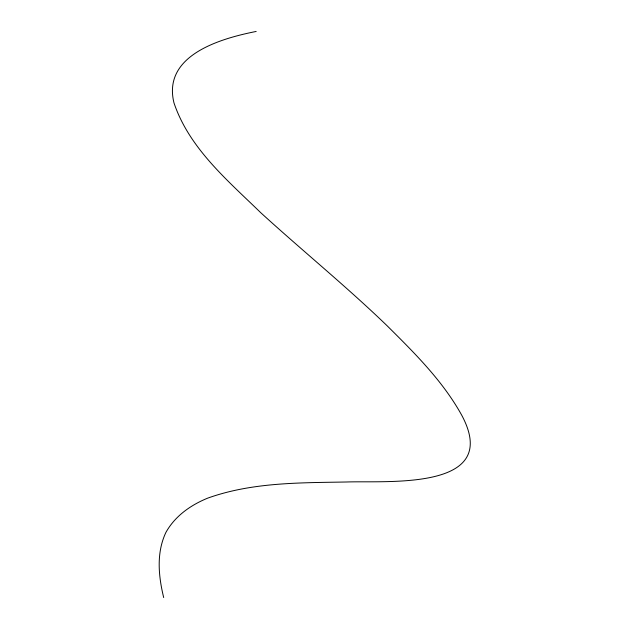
<?xml version="1.0" encoding="UTF-8"?>
<svg xmlns="http://www.w3.org/2000/svg" width="629" height="629" viewBox="0 0 629 629"><rect width="100%" height="100%" fill="white"/><g stroke="black" fill="none" stroke-linecap="round" stroke-linejoin="round"><path stroke-width="0.94" d="M256.176 31.45C221.007 38.44 162.18 55.014 173.966 102.857C189.203 148.247 227.541 180.334 260.791 212.744C302.502 250.806 346.39 286.439 387.032 325.68C414.621 353.097 442.871 381.025 461.812 415.376C502.131 491.045 387.488 480.548 346.477 481.995C299.939 482.836 252.032 482.215 207.641 498.16C190.603 505.118 174.98 516.095 165.883 532.456C156.204 552.993 158.461 576.14 163.689 597.55"/></g></svg>
